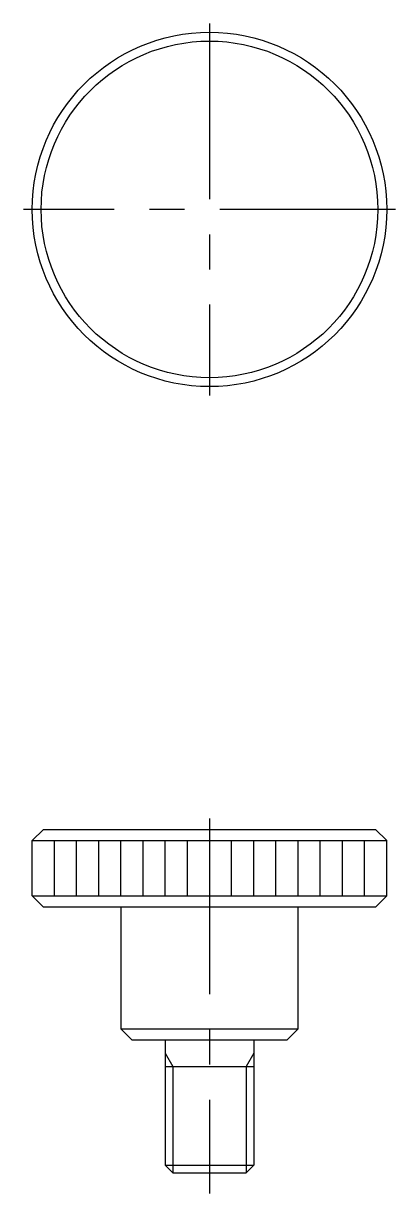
# Model space of a CAD drawing. Extents: x 11 to 153, y 10 to 149.
# Drawn here: x 135.9 to 152.7, y 96.6 to 149.5 of the extents above; entities outside this region: 2.
import ezdxf

# ---------------------------------------------------------------- set-up
doc = ezdxf.new("R2010")
doc.units = 0
doc.header["$LTSCALE"] = 0.25
doc.linetypes.add('CENTER', pattern=[50.8, 31.75, -6.35, 6.35, -6.35])
doc.layers.get('0').update_dxf_attribs({"linetype": 'CONTINUOUS'})
doc.layers.add('CENTER', color=1, linetype='CENTER')

msp = doc.modelspace()

# ---------------------------------------------------------------- linework, layer by layer
at = {"color": 7, "linetype": 'CONTINUOUS'}
for p, q in [((136.772, 113.082), (136.272, 112.582)), ((136.772, 113.082), (151.772, 113.082)), ((151.772, 113.082), (152.272, 112.582)), ((136.272, 112.582), (152.272, 112.582)), ((136.272, 110.082), (136.272, 112.582)), ((137.272, 110.082), (137.272, 112.582)), ((138.272, 110.082), (138.272, 112.582)), ((139.272, 110.082), (139.272, 112.582)), ((139.272, 110.082), (139.272, 112.582)), ((140.272, 110.082), (140.272, 112.582)), ((140.272, 110.082), (140.272, 112.582)), ((141.272, 110.082), (141.272, 112.582)), ((142.272, 110.082), (142.272, 112.582)), ((143.272, 110.082), (143.272, 112.582)), ((145.272, 110.082), (145.272, 112.582)), ((146.272, 110.082), (146.272, 112.582)), ((147.272, 110.082), (147.272, 112.582)), ((148.272, 110.082), (148.272, 112.582)), ((149.272, 110.082), (149.272, 112.582)), ((149.272, 110.082), (149.272, 112.582)), ((150.272, 110.082), (150.272, 112.582)), ((150.272, 110.082), (150.272, 112.582)), ((151.272, 110.082), (151.272, 112.582)), ((152.272, 110.082), (152.272, 112.582)), ((136.272, 110.082), (152.272, 110.082)), ((136.272, 110.082), (136.772, 109.582)), ((151.772, 109.582), (152.272, 110.082)), ((151.772, 109.582), (136.772, 109.582)), ((140.272, 109.582), (140.272, 104.082)), ((148.272, 104.082), (148.272, 109.582)), ((140.272, 104.082), (148.272, 104.082)), ((140.272, 104.082), (140.772, 103.582)), ((140.772, 103.582), (147.772, 103.582)), ((142.272, 103.582), (142.272, 97.932)), ((146.272, 103.582), (146.272, 97.932)), ((147.772, 103.582), (148.272, 104.082)), ((142.272, 97.932), (146.272, 97.932)), ((142.272, 97.932), (142.622, 97.582)), ((146.272, 97.932), (145.922, 97.582)), ((142.622, 97.582), (145.922, 97.582))]:
    msp.add_line(p, q, dxfattribs=at)
at = {"color": 3, "linetype": 'CONTINUOUS'}
for p, q in [((142.272, 102.982), (142.622, 102.382)), ((146.272, 102.982), (145.922, 102.382)), ((142.622, 102.382), (142.622, 97.582)), ((145.922, 102.382), (145.922, 97.582))]:
    msp.add_line(p, q, dxfattribs=at)
at = {"linetype": 'CONTINUOUS'}
msp.add_line((142.272, 102.382), (146.272, 102.382), dxfattribs=at)
for p, q in [((143.447, 97.582), (143.447, 97.582)), ((144.272, 97.582), (144.272, 97.582))]:
    msp.add_line(p, q)
at = {"color": 7, "linetype": 'CONTINUOUS'}
for radius in [8, 7.6]:
    msp.add_circle((144.272, 141.08), radius, dxfattribs=at)
at = {"layer": 'CENTER', "color": 1, "linetype": 'CENTER'}
for p, q in [((144.272, 149.48), (144.272, 132.68)), ((152.672, 141.08), (135.872, 141.08)), ((144.272, 113.582), (144.272, 96.642))]:
    msp.add_line(p, q, dxfattribs=at)

# ---------------------------------------------------------------- texts
for s, p in [('NKOSF4-6', (10.887, 23.268)), ('NKOSF04', (10.887, 10.369))]:
    msp.add_text(s, height=4).set_placement(p)

doc.saveas('drawing.dxf')
